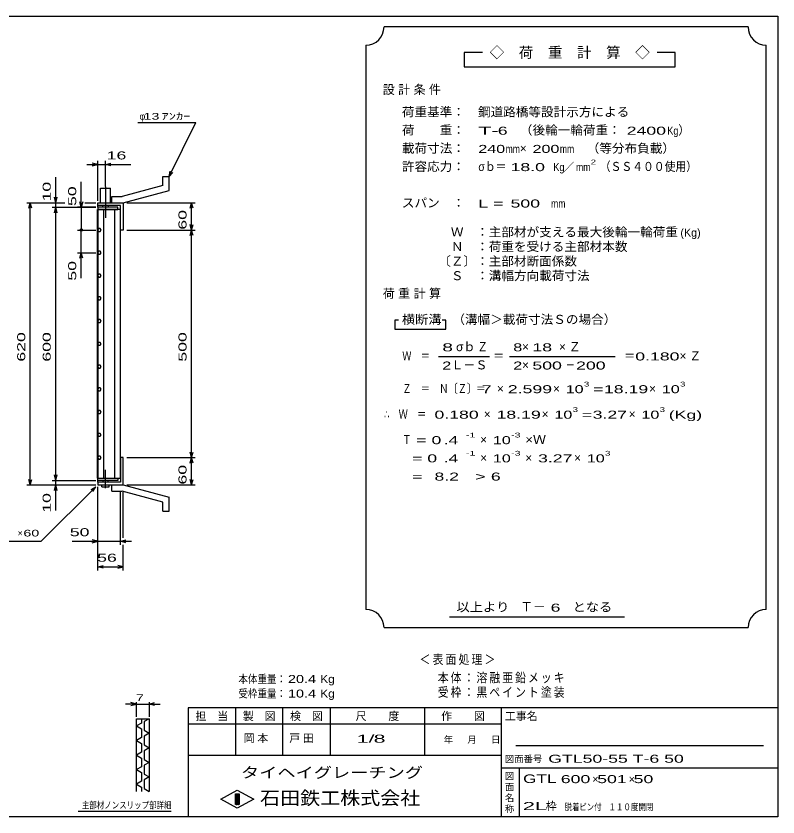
# Model space of a CAD drawing. Units: millimetres, scale not verified. Extents: x -1456 to 1385, y -1026 to 843.
# Drawn here: x -289 to 1385, y -917 to 843 of the extents above; entities that cross this region are included whole.
import ezdxf
from ezdxf.enums import TextEntityAlignment as Align

# ---------------------------------------------------------------- set-up
doc = ezdxf.new("R2010")
doc.units = ezdxf.units.MM
doc.header["$LTSCALE"] = 8
doc.linetypes.add('LONG_DASHED_DOTTED', pattern=[15.25, 12, -1.5, 0.25, -1.5])
for name, color, linetype, lineweight in [('0_2', 150, 'Continuous', 25), ('16', 3, 'Continuous', 25), ('19', 6, 'Continuous', 25), ('22', 4, 'Continuous', 25), ('24', 2, 'Continuous', 25), ('32', 4, 'Continuous', 25)]:
    doc.layers.add(name, color=color, linetype=linetype, lineweight=lineweight)
doc.styles.add('ベクトル', font='')
doc.styles.get('ベクトル').set_extended_font_data('ベクトル')

msp = doc.modelspace()

# ---------------------------------------------------------------- linework, layer by layer
at = {"layer": '0_2'}
for p, q in [((-1383.2, 842.8), (1384.8, 842.8)), ((1384.8, 842.8), (1384.8, -917.2)), ((1384.8, -677.2), (88.8, -677.2)), ((88.8, -677.2), (88.8, -917.2)), ((192.8, -677.2), (192.8, -781.2)), ((296.8, -781.2), (296.8, -677.2)), ((400.8, -677.2), (400.8, -781.2)), ((608.8, -781.2), (608.8, -677.2)), ((776.8, -677.2), (776.8, -917.2)), ((776.8, -713.2), (88.8, -713.2)), ((1352.8, -761.2), (808.8, -761.2)), ((88.8, -781.2), (776.8, -781.2)), ((776.8, -809.2), (1384.8, -809.2)), ((816.8, -917.2), (816.8, -809.2)), ((160.8, -878), (196.8, -858)), ((196.8, -858), (232.8, -878)), ((196.8, -898), (160.8, -878)), ((192.8, -866), (200.8, -866)), ((192.8, -890), (192.8, -866)), ((192.8, -866), (194.4, -866)), ((194.4, -866), (194.4, -890)), ((196, -890), (196, -866)), ((196, -866), (197.6, -866)), ((232.8, -878), (196.8, -898)), ((197.6, -866), (197.6, -890)), ((199.2, -890), (199.2, -866)), ((199.2, -866), (200.8, -866)), ((200.8, -866), (200.8, -890)), ((200.8, -866), (200.8, -890)), ((200.8, -890), (192.8, -890)), ((194.4, -890), (196, -890)), ((197.6, -890), (199.2, -890)), ((1384.8, -917.2), (-1383.2, -917.2))]:
    msp.add_line(p, q, dxfattribs=at)
at = {"layer": '16'}
for p, q in [((-66, 422.5), (-110, 422.5)), ((-110, 422.5), (-110, 418)), ((-66, 418), (-66, 422.5)), ((-110.7, -173), (-110.7, 418)), ((-110.7, 418), (-110, 418)), ((-110, 418), (-66, 418)), ((-110, 418), (-110, -173)), ((-60, 418), (-110, 418)), ((-97.5, 418), (-97.5, -173)), ((-72.5, -173), (-72.5, 418)), ((-60, -173), (-60, 418)), ((-108.146, 375.735), (-110, 372.475)), ((-110, 372.475), (-108.104, 369.24)), ((-104.396, 375.76), (-108.146, 375.735)), ((-102.5, 372.5), (-104.396, 375.76)), ((-104.354, 369.265), (-102.5, 372.525)), ((-108.104, 369.24), (-104.354, 369.265)), ((-108.146, 325.735), (-110, 322.475)), ((-110, 322.475), (-108.104, 319.24)), ((-104.396, 325.76), (-108.146, 325.735)), ((-108.104, 319.24), (-104.354, 319.265)), ((-102.5, 322.5), (-104.396, 325.76)), ((-104.354, 319.265), (-102.5, 322.525)), ((-108.146, 275.735), (-110, 272.475)), ((-110, 272.475), (-108.104, 269.24)), ((-104.396, 275.76), (-108.146, 275.735)), ((-108.104, 269.24), (-104.354, 269.265)), ((-102.5, 272.5), (-104.396, 275.76)), ((-104.354, 269.265), (-102.5, 272.525)), ((-108.146, 225.735), (-110, 222.475)), ((-110, 222.475), (-108.104, 219.24)), ((-104.396, 225.76), (-108.146, 225.735)), ((-108.104, 219.24), (-104.354, 219.265)), ((-102.5, 222.5), (-104.396, 225.76)), ((-104.354, 219.265), (-102.5, 222.525)), ((-108.146, 175.735), (-110, 172.475)), ((-110, 172.475), (-108.104, 169.24)), ((-104.396, 175.76), (-108.146, 175.735)), ((-108.104, 169.24), (-104.354, 169.265)), ((-102.5, 172.5), (-104.396, 175.76)), ((-104.354, 169.265), (-102.5, 172.525)), ((-108.146, 125.735), (-110, 122.475)), ((-104.396, 125.76), (-108.146, 125.735)), ((-102.5, 122.5), (-104.396, 125.76)), ((-110, 122.475), (-108.104, 119.24)), ((-108.104, 119.24), (-104.354, 119.265)), ((-104.354, 119.265), (-102.5, 122.525)), ((-108.146, 75.735), (-110, 72.475)), ((-110, 72.475), (-108.104, 69.24)), ((-104.396, 75.76), (-108.146, 75.735)), ((-102.5, 72.5), (-104.396, 75.76)), ((-104.354, 69.265), (-102.5, 72.525)), ((-108.104, 69.24), (-104.354, 69.265)), ((-108.146, 25.735), (-110, 22.475)), ((-110, 22.475), (-108.104, 19.24)), ((-104.396, 25.76), (-108.146, 25.735)), ((-108.104, 19.24), (-104.354, 19.265)), ((-102.5, 22.5), (-104.396, 25.76)), ((-104.354, 19.265), (-102.5, 22.525)), ((-108.146, -24.265), (-110, -27.525)), ((-110, -27.525), (-108.104, -30.76)), ((-104.396, -24.24), (-108.146, -24.265)), ((-108.104, -30.76), (-104.354, -30.735)), ((-102.5, -27.5), (-104.396, -24.24)), ((-104.354, -30.735), (-102.5, -27.475)), ((-108.146, -74.265), (-110, -77.525)), ((-110, -77.525), (-108.104, -80.76)), ((-104.396, -74.24), (-108.146, -74.265)), ((-108.104, -80.76), (-104.354, -80.735)), ((-102.5, -77.5), (-104.396, -74.24)), ((-104.354, -80.735), (-102.5, -77.475)), ((-108.146, -124.265), (-110, -127.525)), ((-110, -127.525), (-108.104, -130.76)), ((-104.396, -124.24), (-108.146, -124.265)), ((-108.104, -130.76), (-104.354, -130.735)), ((-102.5, -127.5), (-104.396, -124.24)), ((-104.354, -130.735), (-102.5, -127.475)), ((-110, -173), (-110.7, -173)), ((-110, -173), (-66, -173)), ((-110, -177.5), (-110, -173)), ((-110, -173), (-60, -173)), ((-66, -173), (-66, -177.5)), ((-66, -177.5), (-110, -177.5))]:
    msp.add_line(p, q, dxfattribs=at)
at = {"layer": '19'}
for p, q in [((33, 490.5), (47, 490.5)), ((33, 470.5), (33, 490.5)), ((47, 459.5), (47, 490.5)), ((-104, 432.5), (-104, 464.5)), ((-104, 464.5), (-82, 464.5)), ((-82, 432.5), (-82, 464.5)), ((33, 470.5), (-56, 446.5)), ((-54, 432.5), (47, 459.5)), ((-79, 446.5), (-56, 446.5)), ((-79, 432.5), (-79, 446.5)), ((-110, 422.5), (-110, 432.5)), ((-110, 426.5), (-110, 432.5)), ((-110, 432.5), (-55, 432.5)), ((-60, 426.5), (-110, 426.5)), ((-99, 422.5), (-99, 426.5)), ((-87, 426.5), (-87, 422.5)), ((-79, 432.5), (-54, 432.5)), ((-60, 372.5), (-60, 426.5)), ((-55, 432.5), (-54, 431.5)), ((-54, 431.5), (-54, 372.5)), ((-54, 372.5), (-60, 372.5)), ((-54, -127.5), (-60, -127.5)), ((-60, -127.5), (-60, -181.5)), ((-54, -186.5), (-54, -127.5)), ((-110, -181.5), (-110, -171.5)), ((-110, -181.5), (-110, -187.5)), ((-60, -181.5), (-110, -181.5)), ((-110, -187.5), (-55, -187.5)), ((-101, -191.5), (-101, -187.5)), ((-101, -191.5), (-85, -191.5)), ((-99, -177.5), (-99, -181.5)), ((-87, -181.5), (-87, -177.5)), ((-85, -191.5), (-85, -187.5)), ((-79, -187.5), (-54, -187.5)), ((-79, -201.5), (-79, -187.5)), ((-55, -187.5), (-54, -186.5)), ((-54, -187.5), (47, -214.5)), ((-79, -201.5), (-56, -201.5)), ((33, -225.5), (-56, -201.5)), ((33, -245.5), (33, -225.5)), ((47, -245.5), (47, -214.5)), ((33, -245.5), (47, -245.5))]:
    msp.add_line(p, q, dxfattribs=at)
at = {"layer": '19', "linetype": 'LONG_DASHED_DOTTED'}
for p, q in [((-93, 467.5), (-93, 399.5)), ((-93, -194.5), (-93, -154.5))]:
    msp.add_line(p, q, dxfattribs=at)
at = {"layer": '22'}
for p, q in [((-22, 608.5), (106, 608.5)), ((47, 490.5), (106, 608.5)), ((-134, 516.5), (-110, 516.5)), ((-110, 516.5), (-122, 519.7)), ((-122, 513.3), (-110, 516.5)), ((-110, 436.5), (-110, 524.5)), ((-110, 516.5), (-93, 516.5)), ((-93, 468.504), (-93, 524.5)), ((-93, 516.5), (-81, 519.7)), ((-81, 513.3), (-93, 516.5)), ((-93, 516.5), (-37, 516.5)), ((47, 490.5), (49.4, 502.18)), ((47, 490.5), (55, 499.3)), ((-202, 432.5), (-202, 488.5)), ((-146, 422.5), (-146, 478.5)), ((-202, 432.5), (-205.2, 444.5)), ((-202, 432.5), (-198.8, 444.5)), ((-266, 432.5), (-182, 432.5)), ((-261.2, 420.5), (-258, 432.5)), ((-254.8, 420.5), (-258, 432.5)), ((-258, -187.5), (-258, 432.5)), ((-210, 432.5), (-182, 432.5)), ((-210, 422.5), (-114, 422.5)), ((-205.2, 410.5), (-202, 422.5)), ((-202, 422.5), (-202, 432.5)), ((-198.8, 410.5), (-202, 422.5)), ((-202, -177.5), (-202, 422.5)), ((-114, 422.5), (-154, 422.5)), ((-146, 422.5), (-149.2, 434.5)), ((-142.8, 434.5), (-146, 422.5)), ((-146, 422.5), (-146, 372.5)), ((-138, 432.5), (-114, 432.5)), ((-138, 432.5), (-114, 432.5)), ((-46, 432.5), (104.4, 432.5)), ((93.2, 420.5), (96.4, 432.5)), ((99.6, 420.5), (96.4, 432.5)), ((96.4, 372.5), (96.4, 432.5)), ((-154, 372.5), (-114, 372.5)), ((-146, 322.5), (-146, 372.5)), ((-46, 372.5), (104.4, 372.5)), ((96.4, 372.5), (93.2, 384.5)), ((93.2, 360.5), (96.4, 372.5)), ((96.4, 372.5), (99.6, 384.5)), ((99.6, 360.5), (96.4, 372.5)), ((96.4, -127.5), (96.4, 372.5)), ((-154, 322.5), (-114, 322.5)), ((-149.2, 310.5), (-146, 322.5)), ((-142.8, 310.5), (-146, 322.5)), ((-146, 266.5), (-146, 322.5)), ((96.4, -127.5), (93.2, -115.5)), ((96.4, -127.5), (99.6, -115.5)), ((-46, -127.5), (104.4, -127.5)), ((93.2, -139.5), (96.4, -127.5)), ((99.6, -139.5), (96.4, -127.5)), ((96.4, -187.5), (96.4, -127.5)), ((-258, -187.5), (-261.2, -175.5)), ((-258, -187.5), (-254.8, -175.5)), ((-202, -177.5), (-205.2, -165.5)), ((-202, -177.5), (-198.8, -165.5)), ((96.4, -187.5), (93.2, -175.5)), ((96.4, -187.5), (99.6, -175.5)), ((-266, -187.5), (-114, -187.5)), ((-234, -311.5), (-114, -191.5)), ((-210, -177.5), (-114, -177.5)), ((-210, -187.5), (-114, -187.5)), ((-205.2, -199.5), (-202, -187.5)), ((-202, -187.5), (-202, -177.5)), ((-198.8, -199.5), (-202, -187.5)), ((-202, -243.5), (-202, -187.5)), ((-124.4, -197.9), (-114, -191.5)), ((-120.4, -201.9), (-114, -191.5)), ((-110, -319.5), (-110, -191.5)), ((-110, -375.5), (-110, -191.5)), ((-46, -187.5), (104.4, -187.5)), ((-60, -319.5), (-60, -203.696)), ((-54, -303.5), (-54, -203.696)), ((-394, -311.5), (-234, -311.5)), ((-166, -311.5), (-110, -311.5)), ((-110, -311.5), (-122, -308.3)), ((-122, -314.7), (-110, -311.5)), ((-110, -311.5), (-60, -311.5)), ((-60, -311.5), (-48, -308.3)), ((-48, -314.7), (-60, -311.5)), ((-60, -311.5), (-36, -311.5)), ((-54, -375.5), (-54, -319.5)), ((-110, -367.5), (-98, -364.3)), ((-98, -370.7), (-110, -367.5)), ((-110, -367.5), (-54, -367.5)), ((-54, -367.5), (-66, -364.3)), ((-66, -370.7), (-54, -367.5))]:
    msp.add_line(p, q, dxfattribs=at)
msp.add_circle((-146, 372.5), 2.4, dxfattribs=at)
at = {"layer": '24', "color": 4}
for p, q in [((1319.2, 818.8), (519.2, 818.8)), ((479.2, 778.8), (479.2, -461.2)), ((1359.2, -461.2), (1359.2, 778.8)), ((735.2, 762.8), (695.2, 762.8)), ((695.2, 762.8), (695.2, 730.8)), ((1159.2, 762.8), (1119.2, 762.8)), ((1159.2, 730.8), (1159.2, 762.8)), ((695.2, 730.8), (1159.2, 730.8)), ((551.2, 174.8), (543.2, 174.8)), ((543.2, 174.8), (543.2, 154.8)), ((655.2, 174.8), (647.2, 174.8)), ((655.2, 154.8), (655.2, 174.8)), ((543.2, 154.8), (655.2, 154.8)), ((639.2, 94.8), (751.2, 94.8)), ((795.2, 94.8), (1027.2, 94.8)), ((663.2, -477.2), (1047.2, -477.2)), ((519.2, -501.2), (1319.2, -501.2))]:
    msp.add_line(p, q, dxfattribs=at)
for centre, start, end in [((479.2, 818.8), 270, 0), ((1359.2, 818.8), 180, 270), ((479.2, -501.2), 0, 90), ((1359.2, -501.2), 90, 180)]:
    msp.add_arc(centre, 40, start, end, dxfattribs=at)
at = {"layer": '32'}
for p, q in [((-24.8, -669.2), (-36.8, -666)), ((-24.8, -697.2), (-24.8, -665.2)), ((3.2, -665.2), (3.2, -697.2)), ((3.2, -669.2), (15.2, -666)), ((-24.8, -669.2), (-48.8, -669.2)), ((-36.8, -672.4), (-24.8, -669.2)), ((-24.8, -669.2), (3.2, -669.2)), ((15.2, -672.4), (3.2, -669.2)), ((3.2, -669.2), (27.2, -669.2)), ((-24.8, -701.2), (3.2, -701.2)), ((-24.8, -861.2), (-24.8, -701.2)), ((-13.6, -701.2), (-13.6, -710.8)), ((3.2, -701.2), (-8, -707.6)), ((3.2, -701.2), (3.2, -861.2)), ((-13.6, -710.8), (-24.8, -717.2)), ((-24.8, -717.2), (-13.6, -723.6)), ((-8, -707.6), (-8, -726.8)), ((-13.6, -723.6), (-13.6, -742.8)), ((-8, -726.8), (3.2, -733.2)), ((3.2, -733.2), (-8, -739.6)), ((-13.6, -742.8), (-24.8, -749.2)), ((-24.8, -749.2), (-13.6, -755.6)), ((-13.6, -755.6), (-13.6, -774.8)), ((-8, -739.6), (-8, -758.8)), ((-8, -758.8), (3.2, -765.2)), ((3.2, -765.2), (-8, -771.6)), ((-8, -771.6), (-8, -790.8)), ((-13.6, -774.8), (-24.8, -781.2)), ((-24.8, -781.2), (-13.6, -787.6)), ((-13.6, -787.6), (-13.6, -806.8)), ((-8, -790.8), (3.2, -797.2)), ((-13.6, -806.8), (-24.8, -813.2)), ((3.2, -797.2), (-8, -803.6)), ((-8, -803.6), (-8, -822.8)), ((-24.8, -813.2), (-13.6, -819.6)), ((-13.6, -819.6), (-13.6, -838.8)), ((-8, -822.8), (3.2, -829.2)), ((-13.6, -838.8), (-24.8, -845.2)), ((3.2, -829.2), (-8, -835.6)), ((-8, -835.6), (-8, -854.8)), ((-24.8, -845.2), (-13.6, -851.6)), ((-13.6, -851.6), (-13.6, -861.2)), ((-8, -854.8), (3.2, -861.2)), ((51.2, -905.2), (-152.8, -905.2))]:
    msp.add_line(p, q, dxfattribs=at)

# ---------------------------------------------------------------- texts
at = {"layer": '0_2', "style": 'ベクトル'}
for s, height, p in [('担\u3000当', 17.6, (104.8, -695.6)), ('製\u3000図', 17.6, (208.8, -695.6)), ('検\u3000図', 17.6, (312.8, -695.6)), ('尺\u3000\u3000度', 17.6, (456.8, -695.6)), ('作\u3000\u3000図', 17.6, (644.8, -695.6)), ('工事名', 17.6, (784.8, -695.6)), ('年', 14.66, (650.4, -747.2)), ('月', 14.66, (702.4, -747.2)), ('日', 14.66, (754.4, -747.2)), ('図面番号', 14.66, (784.8, -789.6)), ('図', 14.66, (784.8, -827.2)), ('面', 14.66, (784.8, -851.2)), ('名', 14.66, (784.8, -875.2)), ('称', 14.66, (784.8, -899.2))]:
    msp.add_text(s, height=height, dxfattribs=at).set_placement(p, align=Align.MIDDLE_LEFT)
at = {"layer": '0_2', "color": 222, "style": 'ベクトル'}
for s, height, width, p in [('タイヘイグレーチング', 23.46, 1.25, (204.8, -819.6)), ('石田鉄工株式会社', 29.33, 1.1, (246.8, -875.6))]:
    msp.add_text(s, height=height, dxfattribs=dict(at, width=width)).set_placement(p, align=Align.MIDDLE_LEFT)
at = {"layer": '22', "color": 2, "style": 'ベクトル'}
for s, height, p in [('φ', 14.66, (-18, 622.5)), ('×', 14.66, (-286, -293.5)), ('×', 17.6, (976.8, -834)), ('×', 17.6, (1056.8, -834)), ('枠', 17.6, (874.4, -893.2))]:
    msp.add_text(s, height=height, dxfattribs=at).set_placement(p, align=Align.MIDDLE_LEFT)
for s, height, width, p in [(' 13 ', 14.66, 1.6, (-18, 622.5)), ('ｱﾝｶｰ', 14.66, 1.6, (30, 622.5)), (' 16 ', 17.6, 1.65, (-101, 536.5)), (' 60 ', 14.66, 1.6, (-282, -293.5)), (' 50 ', 17.6, 1.65, (-182, -291.5)), (' 56 ', 17.6, 1.65, (-122, -347.5)), ('本体重量：', 17.6, 0.85, (199.2, -614)), (' 20.4', 17.6, 1.35, (299.2, -614)), ('Kg', 17.6, 1.1, (379.2, -614)), ('受枠重量：', 17.6, 0.85, (199.2, -646)), (' 10.4', 17.6, 1.35, (299.2, -646)), ('Kg', 17.6, 1.1, (379.2, -646)), ('1/', 17.6, 2, (459.2, -745.2)), (' 8 ', 17.6, 2, (483.2, -745.2)), ('GTL50-55 T-6 50       ', 17.6, 1.65, (880, -789.2)), ('GTL', 18.77, 1.5, (824.8, -833.2)), (' 600 ', 17.6, 1.65, (896.8, -834)), (' 501 ', 17.6, 1.65, (976.8, -834)), (' 50 ', 17.6, 1.65, (1056.8, -834)), ('2L', 17.6, 2.05, (824, -893.2)), ('脱着', 14.66, 0.8, (916, -895.2)), ('ピン付', 14.66, 0.8, (948, -895.2)), ('\u3000１１０度開閉', 14.66, 0.8, (996, -895.2))]:
    msp.add_text(s, height=height, dxfattribs=dict(at, width=width)).set_placement(p, align=Align.MIDDLE_LEFT)
at = {"layer": '22', "color": 2, "style": 'ベクトル', "width": 1.65}
for s, p in [(' 10 ', (-222, 424.5)), (' 50 ', (-166, 414.5)), (' 60 ', (76.4, 362.5)), (' 50 ', (-166, 250.5)), (' 620 ', (-278, 72.5)), (' 600 ', (-222, 72.5)), (' 500 ', (76.4, 72.5)), (' 60 ', (76.4, -197.5)), (' 10 ', (-222, -259.5))]:
    msp.add_text(s, height=17.6, rotation=90, dxfattribs=at).set_placement(p, align=Align.MIDDLE_LEFT)
at = {"layer": '22', "color": 2, "attachment_point": 4, "style": 'ベクトル'}
for s, insert, char_height in [('\\T1.2;\\W0.85;＜表面処理＞', (597.2, -572), 20.53), ('\\T1.19;\\W0.85;本体：溶融亜鉛メッキ', (637.2, -612), 20.53), ('\\T1.19;\\W0.85;受枠：黒ペイント塗装', (637.2, -644), 20.53), ('\\T1.25;岡本\u3000', (210.8, -745.2), 17.6), ('\\T1.25;戸田\u3000', (310.8, -745.2), 17.6)]:
    msp.add_mtext(s, dxfattribs=dict(at, insert=insert, char_height=char_height))
at = {"layer": '24', "style": 'ベクトル'}
for s, height, p in [('◇\u3000荷\u3000重\u3000計\u3000算\u3000◇', 23.46, (751.2, 762.8)), ('）', 19.35, (1165.6, 592)), ('×', 19.35, (817.6, 552)), ('／', 17.6, (913.2, 510.8)), ('(Kg)', 17.6, (1170.4, 366.8)), ('σｂ', 19.35, (677.6, 116)), ('×', 19.35, (822.4, 116)), ('Ｌ－Ｓ', 19.35, (667.2, 76)), ('×', 19.35, (822.4, 76)), ('×', 19.35, (767.2, 24)), ('×', 19.35, (890.4, 24)), ('×', 19.35, (1101.6, 24)), ('×', 19.35, (738.4, -32)), ('×', 19.35, (865.6, -32)), ('×', 19.35, (1056.8, -32)), ('×', 19.35, (730.4, -88)), ('×', 19.35, (730.4, -128)), ('×', 19.35, (829.6, -128)), ('×', 19.35, (936.8, -128)), ('Ｔ－', 20.53, (818.4, -455.2))]:
    msp.add_text(s, height=height, dxfattribs=at).set_placement(p, align=Align.MIDDLE_LEFT)
for s, height, width, p in [('荷重基準：\u3000', 19.35, 1.05, (558.4, 632)), ('鋼道路橋等設計示方による', 19.35, 1.05, (725.6, 632)), ('荷\u3000\u3000重：\u3000', 19.35, 1.05, (558.4, 592)), ('T-', 17.6, 2, (726.4, 590.8)), (' 6 ', 17.6, 1.65, (758.4, 590.8)), ('（後輪一輪荷重：', 19.35, 1.05, (817.6, 592)), (' 2400', 17.6, 1.65, (1041.6, 590.8)), ('Kg', 17.6, 0.85, (1141.6, 590.8)), ('載荷寸法：\u3000', 19.35, 1.05, (558.4, 552)), ('\u3000（等分布負載）', 19.35, 1.05, (936.8, 552)), ('240', 17.6, 1.5, (726.4, 550.8)), ('mm', 17.6, 0.8, (786.4, 550.8)), ('200', 17.6, 1.5, (845.6, 550.8)), ('mm', 17.6, 0.8, (905.6, 550.8)), ('許容応力：\u3000', 19.35, 1.05, (558.4, 512)), ('σｂ＝', 19.35, 0.9, (726.4, 512)), (' 18.0', 17.6, 1.65, (786.4, 510.8)), ('Kg', 17.6, 0.85, (891.2, 510.8)), ('mm', 17.6, 0.8, (941.2, 510.8)), ('2', 10.56, 1.5, (973.2, 522)), ('（ＳＳ４００使用）', 19.35, 0.9, (993.2, 512)), ('スパン\u3000：\u3000', 19.35, 1.05, (558.4, 432)), ('L =', 17.6, 1.65, (726.4, 430.8)), (' 500 ', 17.6, 1.65, (786.4, 430.8)), ('mm', 17.6, 0.8, (886.4, 430.8)), ('\u3000Ｗ\u3000：主部材が支える最大後輪一輪荷重', 19.35, 1.05, (638.4, 368)), ('\u3000Ｎ\u3000：荷重を受ける主部材本数', 19.35, 1.05, (638.4, 336)), ('〔Ｚ〕：主部材断面係数', 19.35, 1.05, (638.4, 304)), ('\u3000Ｓ\u3000：溝幅方向載荷寸法', 19.35, 1.05, (638.4, 272)), ('横断溝', 19.35, 1.1, (558.4, 176)), ('\u3000（溝幅＞載荷寸法Ｓの場合）', 19.35, 1.05, (641.6, 176)), ('8', 17.6, 1.8, (647.2, 114.8)), ('Ｚ', 19.35, 0.9, (724, 116)), ('8', 17.6, 1.5, (803.2, 114.8)), (' 18 ', 17.6, 1.65, (834.4, 114.8)), ('Ｗ\u3000＝', 19.35, 0.75, (559.2, 96)), ('＝', 19.35, 0.9, (759.2, 96)), ('＝', 19.35, 0.9, (1047.2, 96)), ('0.180', 17.6, 1.65, (1071.2, 94.8)), ('2', 17.6, 1.5, (647.2, 74.8)), ('2', 17.6, 1.5, (803.2, 74.8)), (' 500 ', 17.6, 1.65, (834.4, 74.8)), ('－', 19.35, 0.75, (918.4, 76)), (' 200 ', 17.6, 1.65, (930.4, 74.8)), ('Ｚ\u3000＝\u3000Ｎ〔Ｚ〕＝', 19.35, 0.75, (559.2, 24)), ('3', 10.56, 1.5, (958.4, 34)), ('3', 10.56, 1.5, (1169.6, 34)), (' 7 ', 17.6, 1.65, (723.2, 22.8)), ('2.599', 17.6, 1.65, (791.2, 22.8)), ('10', 17.6, 1.5, (918.4, 22.8)), ('=', 17.6, 1.7, (978.4, 22.8)), ('18.19', 17.6, 1.65, (1002.4, 22.8)), ('10', 17.6, 1.5, (1129.6, 22.8)), ('3', 10.56, 1.5, (933.6, -22)), ('3', 10.56, 1.5, (1124.8, -22)), ('∴\u3000Ｗ\u3000＝', 19.35, 0.75, (519.2, -32)), (' 0.180', 17.6, 1.65, (619.2, -33.2)), ('18.19', 17.6, 1.65, (766.4, -33.2)), ('10', 17.6, 1.5, (893.6, -33.2)), ('=', 17.6, 1.7, (953.6, -33.2)), ('3.27', 17.6, 1.65, (977.6, -33.2)), ('10', 17.6, 1.5, (1084.8, -33.2)), ('(Kg)', 17.6, 1.65, (1144.8, -33.2)), ('Ｔ', 19.35, 0.75, (559.2, -88)), (' = 0', 17.6, 1.65, (579.2, -89.2)), (' .4 ', 17.6, 1.65, (639.2, -89.2)), ('-1', 10.56, 1.65, (699.2, -78)), ('10', 17.6, 1.5, (758.4, -89.2)), ('-3', 10.56, 1.65, (798.4, -78)), ('×Ｗ', 19.35, 1.1, (829.6, -88)), ('  = 0', 17.6, 1.65, (559.2, -129.2)), (' .4 ', 17.6, 1.65, (639.2, -129.2)), ('-1', 10.56, 1.65, (699.2, -118)), ('10', 17.6, 1.5, (758.4, -129.2)), ('-3', 10.56, 1.65, (798.4, -118)), ('3.27', 17.6, 1.65, (857.6, -129.2)), ('10', 17.6, 1.5, (964.8, -129.2)), ('3', 10.56, 1.5, (1004.8, -118)), ('  =', 17.6, 1.65, (559.2, -169.2)), (' 8.2', 17.6, 1.65, (619.2, -169.2)), ('>', 17.6, 1.7, (719.2, -169.2)), (' 6 ', 17.6, 1.65, (743.2, -169.2)), ('以上より\u3000', 19.35, 1.1, (678.4, -456)), (' 6 ', 17.6, 1.65, (874.4, -457.2)), ('となる', 19.35, 1.1, (933.6, -456))]:
    msp.add_text(s, height=height, dxfattribs=dict(at, width=width)).set_placement(p, align=Align.MIDDLE_LEFT)
at = {"layer": '24', "char_height": 19.35, "attachment_point": 4, "style": 'ベクトル'}
for s, insert in [('\\T1.28;設計条件', (516.4, 680)), ('\\T1.28;荷重計算', (516.4, 232)), ('\\T1.42;×Ｚ', (903.6, 116)), ('\\T1.42;×Ｚ', (1168.4, 96))]:
    msp.add_mtext(s, dxfattribs=dict(at, insert=insert))
at = {"layer": '32', "color": 2, "style": 'ベクトル'}
for s, width, p in [(' 7 ', 1.6, (-34.8, -655.2)), ('主部材ノンスリップ部詳細', 0.8, (-144.8, -891.2))]:
    msp.add_text(s, height=14.66, dxfattribs=dict(at, width=width)).set_placement(p, align=Align.MIDDLE_LEFT)

doc.saveas('drawing.dxf')
